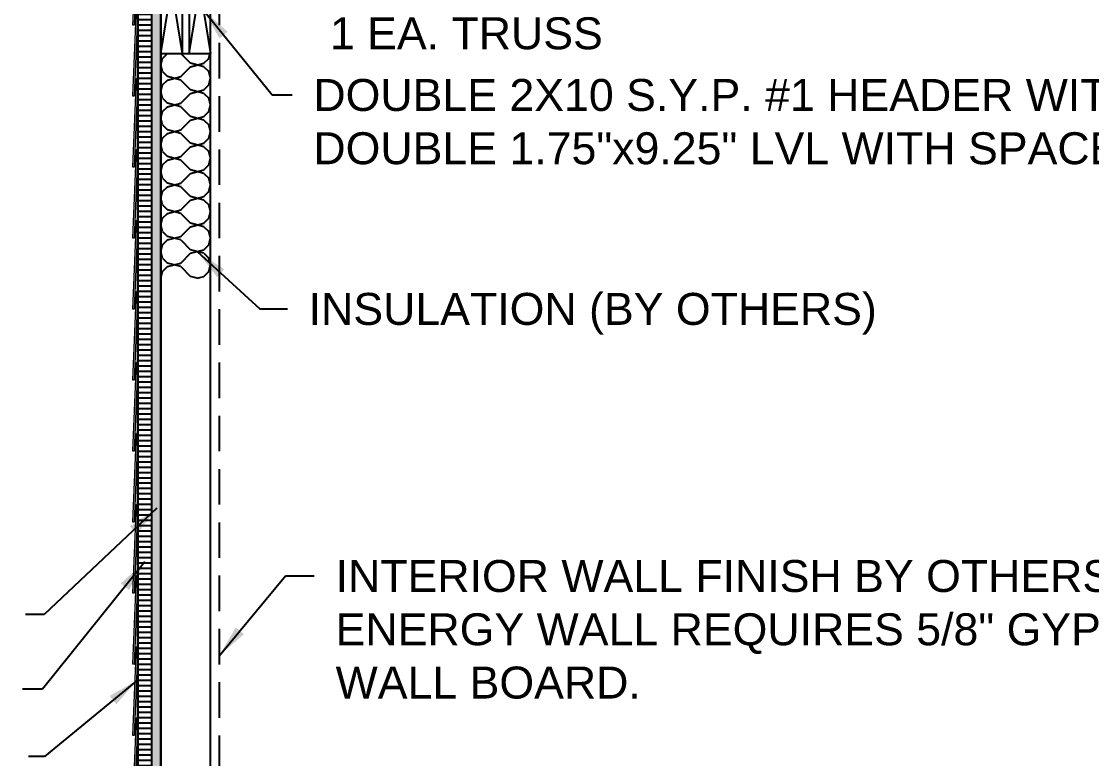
# Model space of a CAD drawing. Header units: inches. Extents: x -1316 to 22433, y -200 to 8737.
# Drawn here: x -388 to -312.7, y -65.9 to -14 of the extents above; entities that cross this region are included whole.
import ezdxf

# ---------------------------------------------------------------- set-up
doc = ezdxf.new("R2010")
doc.units = ezdxf.units.IN
doc.header["$LTSCALE"] = 10
doc.header["$MEASUREMENT"] = 0
doc.linetypes.add('HIDDEN', pattern=[0.375, 0.25, -0.125])
doc.layers.get('0').update_dxf_attribs({"linetype": 'CONTINUOUS'})
for name, color, linetype in [('S-HATCH', 5, 'CONTINUOUS'), ('S-TXT', 222, 'CONTINUOUS'), ('S-WALL', 6, 'CONTINUOUS')]:
    doc.layers.add(name, color=color, linetype=linetype)
doc.styles.add('style1', font='arial.ttf')
doc.dimstyles.new('1-2', dxfattribs={"dimtxt": 2.25, "dimasz": 2.25, "dimexe": 0.18, "dimexo": 1.5, "dimgap": 1.5, "dimtad": 0, "dimdec": 4, "dimrnd": 0.0625, "dimzin": 0, "dimdsep": 46, "dimlunit": 4, "dimtxsty": 'style1', "dimcen": 0.09, "dimazin": 0, "dimtfac": 1, "dimtdec": 4, "dimtofl": 0, "dimtmove": 0, "dimatfit": 0, "dimfxl": 1, "dimtolj": 1, "dimtzin": 0, "dimarcsym": 0})

# ---------------------------------------------------------------- blocks, each defined once
blk = doc.blocks.new('*X550')
at = {"color": 0}
for p, q in [((32.582, 133.971), (32.921, 134.309)), ((33.868, 134.309), (34.55, 133.628)), ((35.831, 133.971), (35.922, 134.309)), ((32.457, 133.502), (32.582, 133.971)), ((32.582, 133.033), (32.457, 133.502)), ((33.863, 132.69), (34.55, 133.376)), ((34.55, 133.376), (35.488, 133.628)), ((35.488, 133.376), (34.55, 133.628)), ((35.488, 133.628), (35.831, 133.971)), ((35.488, 133.376), (35.831, 133.033)), ((32.582, 133.033), (32.926, 132.69)), ((32.926, 132.438), (33.863, 132.69)), ((33.863, 132.438), (32.926, 132.69)), ((35.957, 132.564), (35.831, 133.033)), ((32.457, 131.626), (32.582, 132.095)), ((32.582, 132.095), (32.926, 132.438)), ((33.863, 132.438), (34.55, 131.752)), ((35.488, 131.752), (35.831, 132.095)), ((35.831, 132.095), (35.957, 132.564)), ((32.582, 131.157), (32.457, 131.626)), ((32.582, 131.157), (32.926, 130.814)), ((33.863, 130.814), (34.55, 131.501)), ((34.55, 131.501), (35.488, 131.752)), ((35.488, 131.501), (34.55, 131.752)), ((35.488, 131.501), (35.831, 131.157)), ((35.957, 130.688), (35.831, 131.157)), ((32.582, 130.22), (32.926, 130.563)), ((32.926, 130.563), (33.863, 130.814)), ((33.863, 130.563), (32.926, 130.814)), ((33.863, 130.563), (34.55, 129.876)), ((35.831, 130.22), (35.957, 130.688)), ((32.457, 129.751), (32.582, 130.22)), ((32.582, 129.282), (32.457, 129.751)), ((33.863, 128.938), (34.55, 129.625)), ((34.55, 129.625), (35.488, 129.876)), ((35.488, 129.625), (34.55, 129.876)), ((35.488, 129.876), (35.831, 130.22)), ((35.488, 129.625), (35.831, 129.282)), ((32.582, 129.282), (32.926, 128.938)), ((32.926, 128.687), (33.863, 128.938)), ((33.863, 128.687), (32.926, 128.938)), ((35.957, 128.813), (35.831, 129.282)), ((35.831, 128.344), (35.957, 128.813)), ((32.457, 127.875), (32.582, 128.344)), ((32.582, 128.344), (32.926, 128.687)), ((33.863, 128.687), (34.55, 128.001)), ((35.488, 128.001), (35.831, 128.344)), ((32.582, 127.406), (32.457, 127.875)), ((32.582, 127.406), (32.926, 127.063)), ((33.863, 127.063), (34.55, 127.749)), ((34.55, 127.749), (35.488, 128.001)), ((35.488, 127.749), (34.55, 128.001)), ((35.488, 127.749), (35.831, 127.406)), ((35.957, 126.937), (35.831, 127.406)), ((32.582, 126.468), (32.926, 126.812)), ((32.926, 126.812), (33.863, 127.063)), ((33.863, 126.812), (32.926, 127.063)), ((33.863, 126.812), (34.55, 126.125)), ((35.831, 126.468), (35.957, 126.937)), ((32.457, 125.999), (32.582, 126.468)), ((32.582, 125.53), (32.457, 125.999)), ((33.863, 125.187), (34.55, 125.874)), ((34.55, 125.874), (35.488, 126.125)), ((35.488, 125.874), (34.55, 126.125)), ((35.488, 126.125), (35.831, 126.468)), ((35.488, 125.874), (35.831, 125.53)), ((32.582, 125.53), (32.926, 125.187)), ((32.926, 124.936), (33.863, 125.187)), ((33.863, 124.936), (32.926, 125.187)), ((35.957, 125.062), (35.831, 125.53)), ((35.831, 124.593), (35.957, 125.062)), ((32.457, 124.124), (32.582, 124.593)), ((32.582, 124.593), (32.926, 124.936)), ((33.863, 124.936), (34.55, 124.249)), ((35.488, 124.249), (35.831, 124.593)), ((32.582, 123.655), (32.457, 124.124)), ((32.582, 123.655), (32.926, 123.312)), ((33.863, 123.312), (34.55, 123.998)), ((34.55, 123.998), (35.488, 124.249)), ((35.488, 123.998), (34.55, 124.249)), ((35.488, 123.998), (35.831, 123.655)), ((35.957, 123.186), (35.831, 123.655)), ((32.582, 122.717), (32.926, 123.06)), ((32.926, 123.06), (33.863, 123.312)), ((33.863, 123.06), (32.926, 123.312)), ((33.863, 123.06), (34.55, 122.374)), ((35.831, 122.717), (35.957, 123.186)), ((32.457, 122.248), (32.582, 122.717)), ((32.582, 121.779), (32.457, 122.248)), ((33.863, 121.436), (34.55, 122.122)), ((34.55, 122.122), (35.488, 122.374)), ((35.488, 122.122), (34.55, 122.374)), ((35.488, 122.374), (35.831, 122.717)), ((35.488, 122.122), (35.831, 121.779)), ((32.582, 121.779), (32.926, 121.436)), ((32.926, 121.185), (33.863, 121.436)), ((33.863, 121.185), (32.926, 121.436)), ((35.957, 121.31), (35.831, 121.779)), ((35.831, 120.841), (35.957, 121.31)), ((32.457, 120.372), (32.582, 120.841)), ((32.582, 120.841), (32.926, 121.185)), ((33.863, 121.185), (34.55, 120.498)), ((35.488, 120.498), (35.831, 120.841)), ((32.582, 119.903), (32.457, 120.372)), ((32.582, 119.903), (32.926, 119.56)), ((33.863, 119.56), (34.55, 120.247)), ((34.55, 120.247), (35.488, 120.498)), ((35.488, 120.247), (34.55, 120.498)), ((35.488, 120.247), (35.831, 119.903)), ((35.957, 119.435), (35.831, 119.903)), ((32.582, 118.966), (32.926, 119.309)), ((32.926, 119.309), (33.863, 119.56)), ((33.863, 119.309), (32.926, 119.56)), ((33.863, 119.309), (34.55, 118.622)), ((35.831, 118.966), (35.957, 119.435)), ((32.457, 118.497), (32.582, 118.966)), ((35.019, 118.497), (34.55, 118.622)), ((35.019, 118.497), (35.488, 118.622)), ((35.488, 118.622), (35.831, 118.966))]:
    blk.add_line(p, q, dxfattribs=at)
blk = doc.blocks.new('*U569')
at = {"layer": 'S-HATCH'}
h = blk.add_hatch(dxfattribs=at)
h.set_pattern_fill('ANSI31', color=256, scale=3, angle=135, style=0)
h.set_pattern_definition([(180, (1319.4375, 2e-13), (-6e-17, -0.375), [])])
h.paths.add_polyline_path([(-0.625, 92.5), (-1.625, 92.5), (-1.625, -19), (-0.625, -19)])
h = blk.add_hatch(dxfattribs=at)
h.set_pattern_fill('DOLMIT', color=256, angle=90, style=0)
h.set_pattern_definition([(90, (1319.4375, 2e-13), (-0.25, 2e-17), []), (135, (1319.4375, 2e-13), (-0.5, -0.5), [0.3535534, -0.7071077])])
h.paths.add_polyline_path([(0, -19), (-0.625, -19), (-0.625, 92.5), (0, 92.5)])
for points in [[(-0.625, 92.5), (-1.625, 92.5), (-1.625, -19), (-0.625, -19)], [(0, -19), (-0.625, -19), (-0.625, 92.5), (0, 92.5)]]:
    blk.add_lwpolyline(points, close=True, dxfattribs=at)
at = {"layer": 'S-WALL'}
for p, q in [((0, -19), (0, 95)), ((3.5, 0), (3.5, 95)), ((0, 93.5), (1.5, 84.25)), ((0, 84.25), (1.5, 93.5)), ((1.5, 93.5), (1.5, 84.25)), ((2, 93.5), (2, 84.25)), ((2, 93.5), (3.5, 84.25)), ((2, 84.25), (3.5, 93.5)), ((-1.625, -19), (-1.625, 92.5)), ((-0.625, -19), (-0.625, 92.5)), ((0, 84.25), (3.5, 84.25))]:
    blk.add_line(p, q, dxfattribs=at)
at = {"layer": 'S-WALL', "color": 5, "linetype": 'HIDDEN'}
blk.add_line((4.125, 0), (4.125, 95), dxfattribs=at)
at = {"layer": 'S-WALL', "lineweight": 15}
for p, q in [((-1.959, 86.258), (-1.703, 92.503)), ((-1.625, 92.5), (-1.881, 86.255)), ((-1.959, 81.258), (-1.703, 87.503)), ((-1.625, 87.5), (-1.881, 81.255)), ((-1.881, 86.255), (-1.959, 86.258)), ((-1.959, 76.258), (-1.703, 82.503)), ((-1.625, 82.5), (-1.881, 76.255)), ((-1.881, 81.255), (-1.959, 81.258)), ((-1.959, 71.258), (-1.703, 77.503)), ((-1.625, 77.5), (-1.881, 71.255)), ((-1.881, 76.255), (-1.959, 76.258)), ((-1.959, 66.258), (-1.703, 72.503)), ((-1.625, 72.5), (-1.881, 66.255)), ((-1.881, 71.255), (-1.959, 71.258)), ((-1.959, 61.258), (-1.703, 67.503)), ((-1.625, 67.5), (-1.881, 61.255)), ((-1.881, 66.255), (-1.959, 66.258)), ((-1.959, 56.258), (-1.703, 62.503)), ((-1.625, 62.5), (-1.881, 56.255)), ((-1.881, 61.255), (-1.959, 61.258)), ((-1.959, 51.258), (-1.703, 57.503)), ((-1.625, 57.5), (-1.881, 51.255)), ((-1.881, 56.255), (-1.959, 56.258)), ((-1.959, 46.258), (-1.703, 52.503)), ((-1.625, 52.5), (-1.881, 46.255)), ((-1.881, 51.255), (-1.959, 51.258)), ((-1.959, 41.258), (-1.703, 47.503)), ((-1.625, 47.5), (-1.881, 41.255)), ((-1.881, 46.255), (-1.959, 46.258)), ((-1.959, 36.258), (-1.703, 42.503)), ((-1.625, 42.5), (-1.881, 36.255)), ((-1.881, 41.255), (-1.959, 41.258)), ((-1.959, 31.258), (-1.703, 37.503)), ((-1.625, 37.5), (-1.881, 31.255)), ((-1.881, 36.255), (-1.959, 36.258))]:
    blk.add_line(p, q, dxfattribs=at)
at = {"layer": 'S-WALL'}
for points in [[(-1.703, 82.503), (-1.625, 82.5)], [(-1.703, 77.503), (-1.625, 77.5)], [(-1.703, 72.503), (-1.625, 72.5)], [(-1.703, 67.503), (-1.625, 67.5)], [(-1.703, 62.503), (-1.625, 62.5)], [(-1.703, 57.503), (-1.625, 57.5)], [(-1.703, 52.503), (-1.625, 52.5)], [(-1.703, 47.503), (-1.625, 47.5)], [(-1.703, 42.503), (-1.625, 42.5)], [(-1.703, 37.503), (-1.625, 37.5)]]:
    blk.add_lwpolyline(points, dxfattribs=at)
at = {"layer": 'S-HATCH'}
blk.add_blockref('*X550', (-32.456, -50.059), dxfattribs=at)
at = {"layer": 'S-TXT', "char_height": 2.25, "attachment_point": 1, "style": 'style1'}
for s, insert in [('SIMPSON H2.5A TIE, \\P1 EA. TRUSS', (11.903, 90.551)), ('DOUBLE 2X10 S.Y.P. #1 HEADER WITH SPACER, \\PDOUBLE 1.75"x9.25" LVL WITH SPACER FOR 2500 MODEL', (10.743, 82.459)), ('\\A1;INSULATION (BY OTHERS)', (10.41, 67.4)), ('INTERIOR WALL FINISH BY OTHERS. DELTEC\\PENERGY WALL REQUIRES 5/8" GYPSUM\\PWALL BOARD.', (12.306, 48.6))]:
    blk.add_mtext(s, dxfattribs=dict(at, insert=insert))
at = {"layer": 'S-TXT', "annotation_type": 0, "has_hookline": 1}
for points, hookline_direction, text_width in [([(3.005, 87.301), (7.837, 81.334), (9.243, 81.334)], 0, 86.077), ([(2.563, 70.313), (6.963, 66.275), (8.91, 66.275)], 0, 39.587), ([(-0.284, 52.25), (-8.199, 44.759), (-9.53, 44.759)], 1, 70.522), ([(-1.115, 48.48), (-8.327, 39.507), (-9.741, 39.507)], 1, 60.563), ([(4.125, 41.883), (8.782, 47.475), (10.806, 47.475)], 0, 68.395), ([(-1.625, 40.169), (-8.183, 34.775), (-9.316, 34.775)], 1, 60.314)]:
    blk.add_leader(points, dimstyle='1-2', override={"dimgap": 1.5, "dimtad": 0}, dxfattribs=dict(at, hookline_direction=hookline_direction, text_width=text_width))
blk = doc.blocks.new('*U568')
at = {"layer": 'S-WALL'}
blk.add_blockref('*U569', (0, -206.625), dxfattribs=at)

msp = doc.modelspace()

# ---------------------------------------------------------------- block references
msp.add_blockref('*U568', (-378.18048, 106.10418))

doc.saveas('drawing.dxf')
